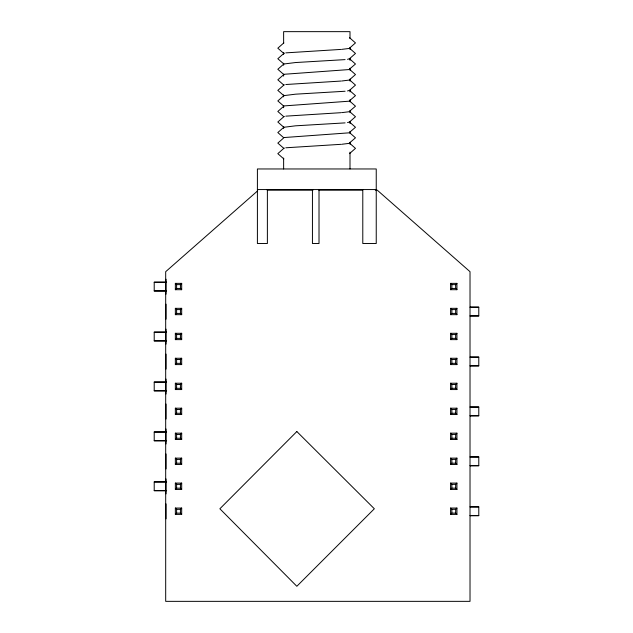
<?xml version="1.0" encoding="UTF-8"?>
<svg xmlns="http://www.w3.org/2000/svg" width="633" height="633" viewBox="0 0 633 633"><rect width="100%" height="100%" fill="white"/><g stroke="black" fill="none" stroke-linecap="round" stroke-linejoin="round"><path stroke-width="0.95" d="M175.349 289.708L176.615 288.434L180.421 288.434L181.687 289.708L175.349 289.708L175.349 283.362L181.687 283.362L181.687 289.708M180.421 288.434L180.421 284.628L181.687 283.362M175.349 314.672L176.615 313.406L176.615 309.6L175.349 308.326L175.349 314.672L181.687 314.672L181.687 308.326L175.349 308.326M181.687 314.672L180.421 313.406L180.421 309.6L181.687 308.326M175.349 339.636L176.615 338.37L180.421 338.37L181.687 339.636L175.349 339.636L175.349 333.298L181.687 333.298L181.687 339.636M180.421 338.37L180.421 334.564L181.687 333.298M175.349 364.6L176.615 363.334L180.421 363.334L181.687 364.6L181.687 358.262L175.349 358.262L175.349 364.6L181.687 364.6M180.421 363.334L180.421 359.528L181.687 358.262M175.349 389.564L176.615 388.298L176.615 384.492L175.349 383.226L175.349 389.564L181.687 389.564L181.687 383.226L175.349 383.226M181.687 389.564L180.421 388.298L180.421 384.492L181.687 383.226M175.349 414.536L176.615 413.262L180.421 413.262L181.687 414.536L181.687 408.19L175.349 408.19L175.349 414.536L181.687 414.536M180.421 413.262L180.421 409.456L181.687 408.19M175.349 439.5L176.615 438.234L176.615 434.428L175.349 433.154L175.349 439.5L181.687 439.5L181.687 433.154L175.349 433.154M181.687 439.5L180.421 438.234L180.421 434.428L181.687 433.154M175.349 464.464L176.615 463.198L180.421 463.198L181.687 464.464L175.349 464.464L175.349 458.126L181.687 458.126L181.687 464.464M180.421 463.198L180.421 459.392L181.687 458.126M175.349 489.428L176.615 488.162L176.615 484.356L175.349 483.09L175.349 489.428L181.687 489.428L181.687 483.09L175.349 483.09M181.687 489.428L180.421 488.162L180.421 484.356L181.687 483.09M175.349 514.392L176.615 513.126L180.421 513.126L181.687 514.392L175.349 514.392L175.349 508.054L181.687 508.054L181.687 514.392M180.421 513.126L180.421 509.32L181.687 508.054M450.593 289.708L451.859 288.434L455.665 288.434L456.931 289.708L450.593 289.708L450.593 283.362L456.931 283.362L456.931 289.708M455.665 288.434L455.665 284.628L456.931 283.362M450.593 314.672L451.859 313.406L451.859 309.6L450.593 308.326L450.593 314.672L456.931 314.672L456.931 308.326L450.593 308.326M456.931 314.672L455.665 313.406L455.665 309.6L456.931 308.326M450.593 339.636L451.859 338.37L455.665 338.37L456.931 339.636L456.931 333.298L450.593 333.298L450.593 339.636L456.931 339.636M450.593 333.298L451.859 334.564L455.665 334.564L456.931 333.298M450.593 364.6L451.859 363.334L451.859 359.528L450.593 358.262L450.593 364.6L456.931 364.6L456.931 358.262L450.593 358.262M456.931 364.6L455.665 363.334L455.665 359.528L456.931 358.262M450.593 389.564L451.859 388.298L455.665 388.298L456.931 389.564L450.593 389.564L450.593 383.226L456.931 383.226L456.931 389.564M455.665 388.298L455.665 384.492L456.931 383.226M450.593 414.536L451.859 413.262L455.665 413.262L456.931 414.536L456.931 408.19L450.593 408.19L450.593 414.536L456.931 414.536M450.593 408.19L451.859 409.456L455.665 409.456L456.931 408.19M450.593 439.5L451.859 438.234L451.859 434.428L450.593 433.154L450.593 439.5L456.931 439.5L456.931 433.154L450.593 433.154M451.859 434.428L455.665 434.428L456.931 433.154M450.593 464.464L451.859 463.198L455.665 463.198L456.931 464.464L450.593 464.464L450.593 458.126L456.931 458.126L456.931 464.464M450.593 458.126L451.859 459.392L455.665 459.392L456.931 458.126M450.593 489.428L451.859 488.162L451.859 484.356L450.593 483.09L450.593 489.428L456.931 489.428L456.931 483.09L450.593 483.09M451.859 484.356L455.665 484.356L456.931 483.09M450.593 514.392L451.859 513.126L455.665 513.126L456.931 514.392L456.931 508.054L450.593 508.054L450.593 514.392L456.931 514.392M450.593 508.054L451.859 509.32L455.665 509.32L456.931 508.054M283.813 42.917L277.824 48.187L283.813 53.457L284.312 53.164M283.813 53.457L277.824 58.734L283.813 64.004L295.548 62.54L345.088 59.613M283.813 64.004L277.824 69.274L283.813 74.552L277.824 79.821L283.813 85.099L284.312 84.806M283.813 85.099L277.824 90.369L283.813 95.638L295.548 94.175L345.088 91.247M283.813 95.638L277.824 100.916L283.813 106.186L277.824 111.463L283.813 116.733L284.312 116.44M347.509 59.32L349.487 58.734L355.477 53.457L349.487 48.187L355.477 42.917L349.487 37.64M283.813 116.733L277.824 122.003L283.813 127.28L295.548 125.817L345.088 122.881M284.312 74.259L348.989 69.575L355.477 64.004L349.487 58.734M283.813 127.28L277.824 132.55L283.813 137.82L277.824 143.098L283.813 148.367L284.312 148.075M347.509 90.954L349.487 90.369L355.477 85.099L349.487 79.821L355.477 74.552L349.487 69.274M283.813 148.367L277.824 153.645L283.813 158.915M284.312 105.893L348.989 101.209L355.477 95.638L349.487 90.369M341.804 112.634L348.989 111.756L355.477 106.186L349.487 100.916M347.509 122.588L349.487 122.003L355.477 116.733L349.487 111.463M284.312 137.527L348.989 132.843L355.477 127.28L349.487 122.003M341.804 144.269L348.989 143.39L355.477 137.82L349.487 132.55M349.487 153.645L355.477 148.367L349.487 143.098M257.686 190.818L165.688 271.684L165.688 601.35L470.018 601.35L470.018 271.684L377.268 190.169L375.322 190.169M348.989 48.48L341.804 49.358M348.989 80.114L341.804 80.992M285.799 52.871L340.997 49.414M285.799 84.513L340.997 81.056M285.799 116.148L340.997 112.69M285.799 147.782L340.997 144.324M166.637 290.982L154.215 290.951L154.215 282.215L166.637 282.191M478.785 315.922L470.137 315.938L478.785 315.922L478.785 307.179L470.137 307.163L478.785 307.179M166.637 340.91L154.215 340.886L154.215 332.151L166.637 332.119M478.785 365.85L470.137 365.866L478.785 365.85L478.785 357.115L470.137 357.091M166.637 390.846L154.215 390.814L154.215 382.079L166.637 382.055M478.785 415.778L470.137 415.802L478.785 415.778L478.785 407.043L470.137 407.027L478.785 407.043M166.637 440.774L154.215 440.75L154.215 432.007L166.637 431.983M478.785 465.714L470.137 465.73L478.785 465.714L478.785 456.979L470.137 456.955L478.785 456.979M166.637 490.702L154.215 490.678L154.215 481.942L166.637 481.911M470.137 515.666L478.785 515.642L478.785 506.906L470.137 506.891L478.785 506.906M257.402 189.56L376.239 189.56M267.197 190.169L312.979 190.169M318.826 190.169L362.654 190.169M154.215 282.215L165.743 282.215M175.349 283.362L176.615 284.628L180.421 284.628M450.593 283.362L451.859 284.628L455.665 284.628M154.215 290.951L165.743 290.951M176.615 309.6L180.421 309.6M451.859 309.6L455.665 309.6M176.615 313.406L180.421 313.406M451.859 313.406L455.665 313.406M154.215 332.151L165.743 332.151M175.349 333.298L176.615 334.564L180.421 334.564M154.215 340.886L165.743 340.886M470.137 357.115L478.785 357.115M175.349 358.262L176.615 359.528L180.421 359.528M451.859 359.528L455.665 359.528M451.859 363.334L455.665 363.334M154.215 382.079L165.743 382.079M176.615 384.492L180.421 384.492M450.593 383.226L451.859 384.492L455.665 384.492M176.615 388.298L180.421 388.298M154.215 390.814L165.743 390.814M175.349 408.19L176.615 409.456L180.421 409.456M154.215 432.007L165.743 432.007M176.615 434.428L180.421 434.428M176.615 438.234L180.421 438.234M451.859 438.234L455.665 438.234L456.931 439.5M154.215 440.75L165.743 440.75M175.349 458.126L176.615 459.392L180.421 459.392M154.215 481.942L165.743 481.942M176.615 484.356L180.421 484.356M176.615 488.162L180.421 488.162M451.859 488.162L455.665 488.162L456.931 489.428M154.215 490.678L165.743 490.678M175.349 508.054L176.615 509.32L180.421 509.32M470.137 515.642L478.785 515.642M455.665 334.564L455.665 338.37M455.665 409.456L455.665 413.262M455.665 434.428L455.665 438.234M455.665 459.392L455.665 463.198M455.665 484.356L455.665 488.162M455.665 509.32L455.665 513.126M451.859 284.628L451.859 288.434M451.859 334.564L451.859 338.37M451.859 384.492L451.859 388.298M451.859 409.456L451.859 413.262M451.859 459.392L451.859 463.198M451.859 509.32L451.859 513.126M362.788 189.56L362.788 243.507L376.239 243.507L376.239 168.964L257.402 168.964L257.402 243.507L267.379 243.507L267.379 189.56M350.002 38.566L350.002 31.65L283.631 31.65L283.631 43.503M350.002 47.459L350.002 49.429M350.002 58.323L350.002 60.301M350.002 68.198L350.002 70.176M350.002 79.07L350.002 81.04M350.002 89.933L350.002 91.912M350.002 99.808L350.002 101.786M350.002 110.68L350.002 112.65M350.002 121.544L350.002 123.522M350.002 131.419L350.002 133.397M350.002 142.29L350.002 144.261M350.002 152.165L350.002 168.964M319.016 189.56L319.016 243.507L312.441 243.507L312.441 189.56M283.631 52.397L283.631 54.367M283.631 63.26L283.631 65.239M283.631 74.124L283.631 76.102M283.631 94.871L283.631 96.849M283.631 105.735L283.631 107.713M283.631 126.481L283.631 128.459M283.631 158.092L283.631 168.964M176.615 284.628L176.615 288.434M176.615 334.564L176.615 338.37M176.615 359.528L176.615 363.334M176.615 409.456L176.615 413.262M176.615 459.392L176.615 463.198M176.615 509.32L176.615 513.126M166.036 279.193L166.036 294.171M166.036 304.156L166.036 319.143M166.036 329.128L166.036 344.107M166.036 354.092L166.036 369.071M166.036 379.056L166.036 394.035M166.036 404.02L166.036 418.999M166.036 428.984L166.036 443.97M166.036 453.956L166.036 468.934M166.036 478.92L166.036 493.898M166.036 503.884L166.036 518.862M296.837 431.54L219.873 508.774L296.837 586.277L374.34 508.774L296.837 431.54"/></g></svg>
